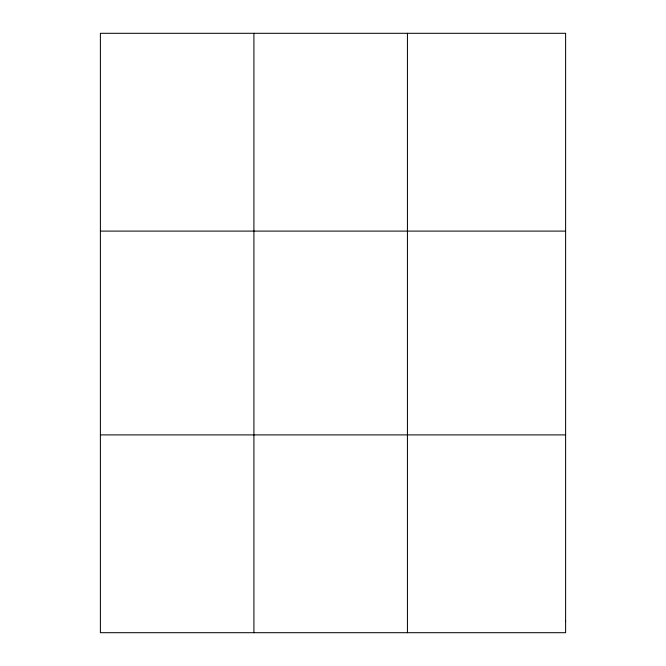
<?xml version="1.0" encoding="UTF-8"?>
<svg xmlns="http://www.w3.org/2000/svg" width="666" height="666" viewBox="0 0 666 666"><rect width="100%" height="100%" fill="white"/><g stroke="black" fill="none" stroke-linecap="round" stroke-linejoin="round"><path stroke-width="1" d="M253.912 632.7L253.912 33.3M407.434 632.7L407.434 33.3M100.391 231.102L565.609 231.102M100.391 434.898L565.609 434.898M565.609 621.062L565.609 632.7L100.391 632.7L100.391 33.3L565.609 33.3L565.609 621.062"/></g></svg>
